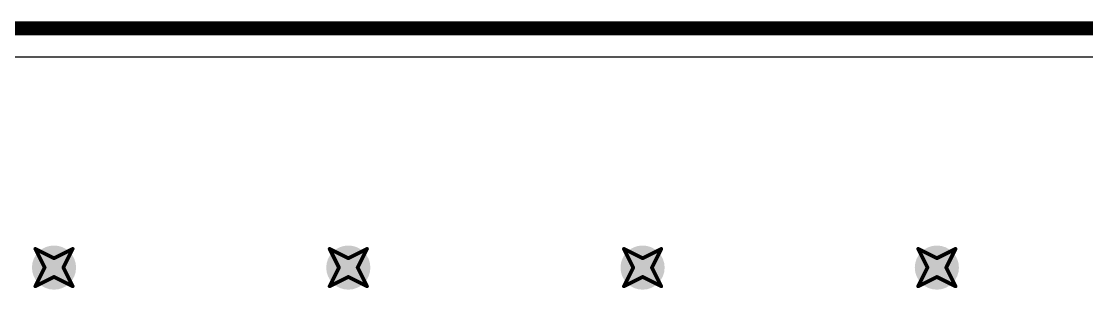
# Model space of a CAD drawing. Header units: inches. Extents: x -0.03 to 9.71, y 0.01 to 4.44.
# Drawn here: x 0.809 to 1.379, y 2.409 to 2.553 of the extents above; entities that cross this region are included whole.
import ezdxf

# ---------------------------------------------------------------- set-up
doc = ezdxf.new("R2010")
doc.units = ezdxf.units.IN
doc.header["$MEASUREMENT"] = 0
for name, color, linetype in [('Board Outline', 216, 'Continuous'), ('Bottom Layer', 5, 'Continuous'), ('Drill Drawing', 1, 'Continuous'), ('Layer 1', 16, 'Continuous'), ('Layer 2', 76, 'Continuous'), ('Top Layer', 1, 'Continuous'), ('Via Holes', 16, 'Continuous')]:
    doc.layers.add(name, color=color, linetype=linetype)

msp = doc.modelspace()

# ---------------------------------------------------------------- hatches: boundary and pattern name
at = {"layer": 'Bottom Layer'}
h = msp.add_hatch(color=5, dxfattribs=at)
edge = h.paths.add_edge_path()
edge.add_arc((0.82677, 2.42126), 0.01181, 0, 360)
h = msp.add_hatch(color=5, dxfattribs=at)
edge = h.paths.add_edge_path()
edge.add_arc((0.98425, 2.42126), 0.01181, 0, 360)
h = msp.add_hatch(color=5, dxfattribs=at)
edge = h.paths.add_edge_path()
edge.add_arc((1.14173, 2.42126), 0.01181, 0, 360)
h = msp.add_hatch(color=5, dxfattribs=at)
edge = h.paths.add_edge_path()
edge.add_arc((1.29921, 2.42126), 0.01181, 0, 360)
at = {"layer": 'Layer 1'}
h = msp.add_hatch(color=16, dxfattribs=at)
edge = h.paths.add_edge_path()
edge.add_arc((0.82677, 2.42126), 0.01181, 0, 360)
h = msp.add_hatch(color=16, dxfattribs=at)
edge = h.paths.add_edge_path()
edge.add_arc((0.98425, 2.42126), 0.01181, 0, 360)
h = msp.add_hatch(color=16, dxfattribs=at)
edge = h.paths.add_edge_path()
edge.add_arc((1.14173, 2.42126), 0.01181, 0, 360)
h = msp.add_hatch(color=16, dxfattribs=at)
edge = h.paths.add_edge_path()
edge.add_arc((1.29921, 2.42126), 0.01181, 0, 360)
at = {"layer": 'Layer 2'}
h = msp.add_hatch(color=76, dxfattribs=at)
edge = h.paths.add_edge_path()
edge.add_arc((0.82677, 2.42126), 0.01181, 0, 360)
h = msp.add_hatch(color=76, dxfattribs=at)
edge = h.paths.add_edge_path()
edge.add_arc((0.98425, 2.42126), 0.01181, 0, 360)
h = msp.add_hatch(color=76, dxfattribs=at)
edge = h.paths.add_edge_path()
edge.add_arc((1.14173, 2.42126), 0.01181, 0, 360)
h = msp.add_hatch(color=76, dxfattribs=at)
edge = h.paths.add_edge_path()
edge.add_arc((1.29921, 2.42126), 0.01181, 0, 360)
at = {"layer": 'Top Layer'}
h = msp.add_hatch(color=1, dxfattribs=at)
edge = h.paths.add_edge_path()
edge.add_arc((0.82677, 2.42126), 0.01181, 0, 360)
h = msp.add_hatch(color=1, dxfattribs=at)
edge = h.paths.add_edge_path()
edge.add_arc((0.98425, 2.42126), 0.01181, 0, 360)
h = msp.add_hatch(color=1, dxfattribs=at)
edge = h.paths.add_edge_path()
edge.add_arc((1.14173, 2.42126), 0.01181, 0, 360)
h = msp.add_hatch(color=1, dxfattribs=at)
edge = h.paths.add_edge_path()
edge.add_arc((1.29921, 2.42126), 0.01181, 0, 360)
at = {"layer": 'Via Holes'}
h = msp.add_hatch(color=7, dxfattribs=at)
edge = h.paths.add_edge_path()
edge.add_arc((0.82677, 2.42126), 0.00591, 0, 360)
h = msp.add_hatch(color=7, dxfattribs=at)
edge = h.paths.add_edge_path()
edge.add_arc((0.98425, 2.42126), 0.00591, 0, 360)
h = msp.add_hatch(color=7, dxfattribs=at)
edge = h.paths.add_edge_path()
edge.add_arc((1.14173, 2.42126), 0.00591, 0, 360)
h = msp.add_hatch(color=7, dxfattribs=at)
edge = h.paths.add_edge_path()
edge.add_arc((1.29921, 2.42126), 0.00591, 0, 360)

# ---------------------------------------------------------------- linework, layer by layer
at = {"layer": 'Board Outline'}
msp.add_lwpolyline([(0.00984, 2.54921, 0.0075, 0.0075, 0), (4.32087, 2.54921, 0.0075, 0.0075, 0)], format="xyseb", dxfattribs=at)
at = {"layer": 'Bottom Layer'}
msp.add_line((0.02514, 2.53392), (1.58322, 2.53392), dxfattribs=at)
at = {"layer": 'Drill Drawing'}
for points in [[(0.81677, 2.43126, 0.002, 0.002, 0), (0.82677, 2.42626, 0.002, 0.002, 0)], [(0.81677, 2.43126, 0.002, 0.002, 0), (0.82177, 2.42126, 0.002, 0.002, 0)], [(0.82677, 2.42626, 0.002, 0.002, 0), (0.83677, 2.43126, 0.002, 0.002, 0)], [(0.83177, 2.42126, 0.002, 0.002, 0), (0.83677, 2.43126, 0.002, 0.002, 0)], [(0.97425, 2.43126, 0.002, 0.002, 0), (0.98425, 2.42626, 0.002, 0.002, 0)], [(0.97425, 2.43126, 0.002, 0.002, 0), (0.97925, 2.42126, 0.002, 0.002, 0)], [(0.98425, 2.42626, 0.002, 0.002, 0), (0.99425, 2.43126, 0.002, 0.002, 0)], [(0.98925, 2.42126, 0.002, 0.002, 0), (0.99425, 2.43126, 0.002, 0.002, 0)], [(1.13173, 2.43126, 0.002, 0.002, 0), (1.14173, 2.42626, 0.002, 0.002, 0)], [(1.13173, 2.43126, 0.002, 0.002, 0), (1.13673, 2.42126, 0.002, 0.002, 0)], [(1.14173, 2.42626, 0.002, 0.002, 0), (1.15173, 2.43126, 0.002, 0.002, 0)], [(1.14673, 2.42126, 0.002, 0.002, 0), (1.15173, 2.43126, 0.002, 0.002, 0)], [(1.28921, 2.43126, 0.002, 0.002, 0), (1.29921, 2.42626, 0.002, 0.002, 0)], [(1.28921, 2.43126, 0.002, 0.002, 0), (1.29421, 2.42126, 0.002, 0.002, 0)], [(1.29921, 2.42626, 0.002, 0.002, 0), (1.30921, 2.43126, 0.002, 0.002, 0)], [(1.30421, 2.42126, 0.002, 0.002, 0), (1.30921, 2.43126, 0.002, 0.002, 0)], [(0.81677, 2.41126, 0.002, 0.002, 0), (0.82177, 2.42126, 0.002, 0.002, 0)], [(0.83177, 2.42126, 0.002, 0.002, 0), (0.83677, 2.41126, 0.002, 0.002, 0)], [(0.97425, 2.41126, 0.002, 0.002, 0), (0.97925, 2.42126, 0.002, 0.002, 0)], [(0.98925, 2.42126, 0.002, 0.002, 0), (0.99425, 2.41126, 0.002, 0.002, 0)], [(1.13173, 2.41126, 0.002, 0.002, 0), (1.13673, 2.42126, 0.002, 0.002, 0)], [(1.14673, 2.42126, 0.002, 0.002, 0), (1.15173, 2.41126, 0.002, 0.002, 0)], [(1.28921, 2.41126, 0.002, 0.002, 0), (1.29421, 2.42126, 0.002, 0.002, 0)], [(1.30421, 2.42126, 0.002, 0.002, 0), (1.30921, 2.41126, 0.002, 0.002, 0)], [(0.81677, 2.41126, 0.002, 0.002, 0), (0.82677, 2.41626, 0.002, 0.002, 0)], [(0.82677, 2.41626, 0.002, 0.002, 0), (0.83677, 2.41126, 0.002, 0.002, 0)], [(0.97425, 2.41126, 0.002, 0.002, 0), (0.98425, 2.41626, 0.002, 0.002, 0)], [(0.98425, 2.41626, 0.002, 0.002, 0), (0.99425, 2.41126, 0.002, 0.002, 0)], [(1.13173, 2.41126, 0.002, 0.002, 0), (1.14173, 2.41626, 0.002, 0.002, 0)], [(1.14173, 2.41626, 0.002, 0.002, 0), (1.15173, 2.41126, 0.002, 0.002, 0)], [(1.28921, 2.41126, 0.002, 0.002, 0), (1.29921, 2.41626, 0.002, 0.002, 0)], [(1.29921, 2.41626, 0.002, 0.002, 0), (1.30921, 2.41126, 0.002, 0.002, 0)]]:
    msp.add_lwpolyline(points, format="xyseb", dxfattribs=at)
for points in [[(0.81627, 2.43126, 0.001, 0.001, 1), (0.81727, 2.43126, 0.001, 0.001, 1)], [(0.81627, 2.43126, 0.001, 0.001, 1), (0.81727, 2.43126, 0.001, 0.001, 1)], [(0.83627, 2.43126, 0.001, 0.001, 1), (0.83727, 2.43126, 0.001, 0.001, 1)], [(0.83627, 2.43126, 0.001, 0.001, 1), (0.83727, 2.43126, 0.001, 0.001, 1)], [(0.97375, 2.43126, 0.001, 0.001, 1), (0.97475, 2.43126, 0.001, 0.001, 1)], [(0.97375, 2.43126, 0.001, 0.001, 1), (0.97475, 2.43126, 0.001, 0.001, 1)], [(0.99375, 2.43126, 0.001, 0.001, 1), (0.99475, 2.43126, 0.001, 0.001, 1)], [(0.99375, 2.43126, 0.001, 0.001, 1), (0.99475, 2.43126, 0.001, 0.001, 1)], [(1.13123, 2.43126, 0.001, 0.001, 1), (1.13223, 2.43126, 0.001, 0.001, 1)], [(1.13123, 2.43126, 0.001, 0.001, 1), (1.13223, 2.43126, 0.001, 0.001, 1)], [(1.15123, 2.43126, 0.001, 0.001, 1), (1.15223, 2.43126, 0.001, 0.001, 1)], [(1.15123, 2.43126, 0.001, 0.001, 1), (1.15223, 2.43126, 0.001, 0.001, 1)], [(1.28871, 2.43126, 0.001, 0.001, 1), (1.28971, 2.43126, 0.001, 0.001, 1)], [(1.28871, 2.43126, 0.001, 0.001, 1), (1.28971, 2.43126, 0.001, 0.001, 1)], [(1.30871, 2.43126, 0.001, 0.001, 1), (1.30971, 2.43126, 0.001, 0.001, 1)], [(1.30871, 2.43126, 0.001, 0.001, 1), (1.30971, 2.43126, 0.001, 0.001, 1)], [(0.82627, 2.42626, 0.001, 0.001, 1), (0.82727, 2.42626, 0.001, 0.001, 1)], [(0.82627, 2.42626, 0.001, 0.001, 1), (0.82727, 2.42626, 0.001, 0.001, 1)], [(0.98375, 2.42626, 0.001, 0.001, 1), (0.98475, 2.42626, 0.001, 0.001, 1)], [(0.98375, 2.42626, 0.001, 0.001, 1), (0.98475, 2.42626, 0.001, 0.001, 1)], [(1.14123, 2.42626, 0.001, 0.001, 1), (1.14223, 2.42626, 0.001, 0.001, 1)], [(1.14123, 2.42626, 0.001, 0.001, 1), (1.14223, 2.42626, 0.001, 0.001, 1)], [(1.29871, 2.42626, 0.001, 0.001, 1), (1.29971, 2.42626, 0.001, 0.001, 1)], [(1.29871, 2.42626, 0.001, 0.001, 1), (1.29971, 2.42626, 0.001, 0.001, 1)], [(0.82127, 2.42126, 0.001, 0.001, 1), (0.82227, 2.42126, 0.001, 0.001, 1)], [(0.82127, 2.42126, 0.001, 0.001, 1), (0.82227, 2.42126, 0.001, 0.001, 1)], [(0.83127, 2.42126, 0.001, 0.001, 1), (0.83227, 2.42126, 0.001, 0.001, 1)], [(0.83127, 2.42126, 0.001, 0.001, 1), (0.83227, 2.42126, 0.001, 0.001, 1)], [(0.97875, 2.42126, 0.001, 0.001, 1), (0.97975, 2.42126, 0.001, 0.001, 1)], [(0.97875, 2.42126, 0.001, 0.001, 1), (0.97975, 2.42126, 0.001, 0.001, 1)], [(0.98875, 2.42126, 0.001, 0.001, 1), (0.98975, 2.42126, 0.001, 0.001, 1)], [(0.98875, 2.42126, 0.001, 0.001, 1), (0.98975, 2.42126, 0.001, 0.001, 1)], [(1.13623, 2.42126, 0.001, 0.001, 1), (1.13723, 2.42126, 0.001, 0.001, 1)], [(1.13623, 2.42126, 0.001, 0.001, 1), (1.13723, 2.42126, 0.001, 0.001, 1)], [(1.14623, 2.42126, 0.001, 0.001, 1), (1.14723, 2.42126, 0.001, 0.001, 1)], [(1.14623, 2.42126, 0.001, 0.001, 1), (1.14723, 2.42126, 0.001, 0.001, 1)], [(1.29371, 2.42126, 0.001, 0.001, 1), (1.29471, 2.42126, 0.001, 0.001, 1)], [(1.29371, 2.42126, 0.001, 0.001, 1), (1.29471, 2.42126, 0.001, 0.001, 1)], [(1.30371, 2.42126, 0.001, 0.001, 1), (1.30471, 2.42126, 0.001, 0.001, 1)], [(1.30371, 2.42126, 0.001, 0.001, 1), (1.30471, 2.42126, 0.001, 0.001, 1)], [(0.81627, 2.41126, 0.001, 0.001, 1), (0.81727, 2.41126, 0.001, 0.001, 1)], [(0.81627, 2.41126, 0.001, 0.001, 1), (0.81727, 2.41126, 0.001, 0.001, 1)], [(0.82627, 2.41626, 0.001, 0.001, 1), (0.82727, 2.41626, 0.001, 0.001, 1)], [(0.82627, 2.41626, 0.001, 0.001, 1), (0.82727, 2.41626, 0.001, 0.001, 1)], [(0.83627, 2.41126, 0.001, 0.001, 1), (0.83727, 2.41126, 0.001, 0.001, 1)], [(0.83627, 2.41126, 0.001, 0.001, 1), (0.83727, 2.41126, 0.001, 0.001, 1)], [(0.97375, 2.41126, 0.001, 0.001, 1), (0.97475, 2.41126, 0.001, 0.001, 1)], [(0.97375, 2.41126, 0.001, 0.001, 1), (0.97475, 2.41126, 0.001, 0.001, 1)], [(0.98375, 2.41626, 0.001, 0.001, 1), (0.98475, 2.41626, 0.001, 0.001, 1)], [(0.98375, 2.41626, 0.001, 0.001, 1), (0.98475, 2.41626, 0.001, 0.001, 1)], [(0.99375, 2.41126, 0.001, 0.001, 1), (0.99475, 2.41126, 0.001, 0.001, 1)], [(0.99375, 2.41126, 0.001, 0.001, 1), (0.99475, 2.41126, 0.001, 0.001, 1)], [(1.13123, 2.41126, 0.001, 0.001, 1), (1.13223, 2.41126, 0.001, 0.001, 1)], [(1.13123, 2.41126, 0.001, 0.001, 1), (1.13223, 2.41126, 0.001, 0.001, 1)], [(1.14123, 2.41626, 0.001, 0.001, 1), (1.14223, 2.41626, 0.001, 0.001, 1)], [(1.14123, 2.41626, 0.001, 0.001, 1), (1.14223, 2.41626, 0.001, 0.001, 1)], [(1.15123, 2.41126, 0.001, 0.001, 1), (1.15223, 2.41126, 0.001, 0.001, 1)], [(1.15123, 2.41126, 0.001, 0.001, 1), (1.15223, 2.41126, 0.001, 0.001, 1)], [(1.28871, 2.41126, 0.001, 0.001, 1), (1.28971, 2.41126, 0.001, 0.001, 1)], [(1.28871, 2.41126, 0.001, 0.001, 1), (1.28971, 2.41126, 0.001, 0.001, 1)], [(1.29871, 2.41626, 0.001, 0.001, 1), (1.29971, 2.41626, 0.001, 0.001, 1)], [(1.29871, 2.41626, 0.001, 0.001, 1), (1.29971, 2.41626, 0.001, 0.001, 1)], [(1.30871, 2.41126, 0.001, 0.001, 1), (1.30971, 2.41126, 0.001, 0.001, 1)], [(1.30871, 2.41126, 0.001, 0.001, 1), (1.30971, 2.41126, 0.001, 0.001, 1)]]:
    msp.add_lwpolyline(points, format="xyseb", close=True, dxfattribs=at)
at = {"layer": 'Layer 1'}
msp.add_line((0.02514, 2.53392), (1.58322, 2.53392), dxfattribs=at)
at = {"layer": 'Layer 2'}
msp.add_line((0.02514, 2.53392), (1.58322, 2.53392), dxfattribs=at)
at = {"layer": 'Top Layer'}
msp.add_line((0.02514, 2.53392), (1.58322, 2.53392), dxfattribs=at)

doc.saveas('drawing.dxf')
